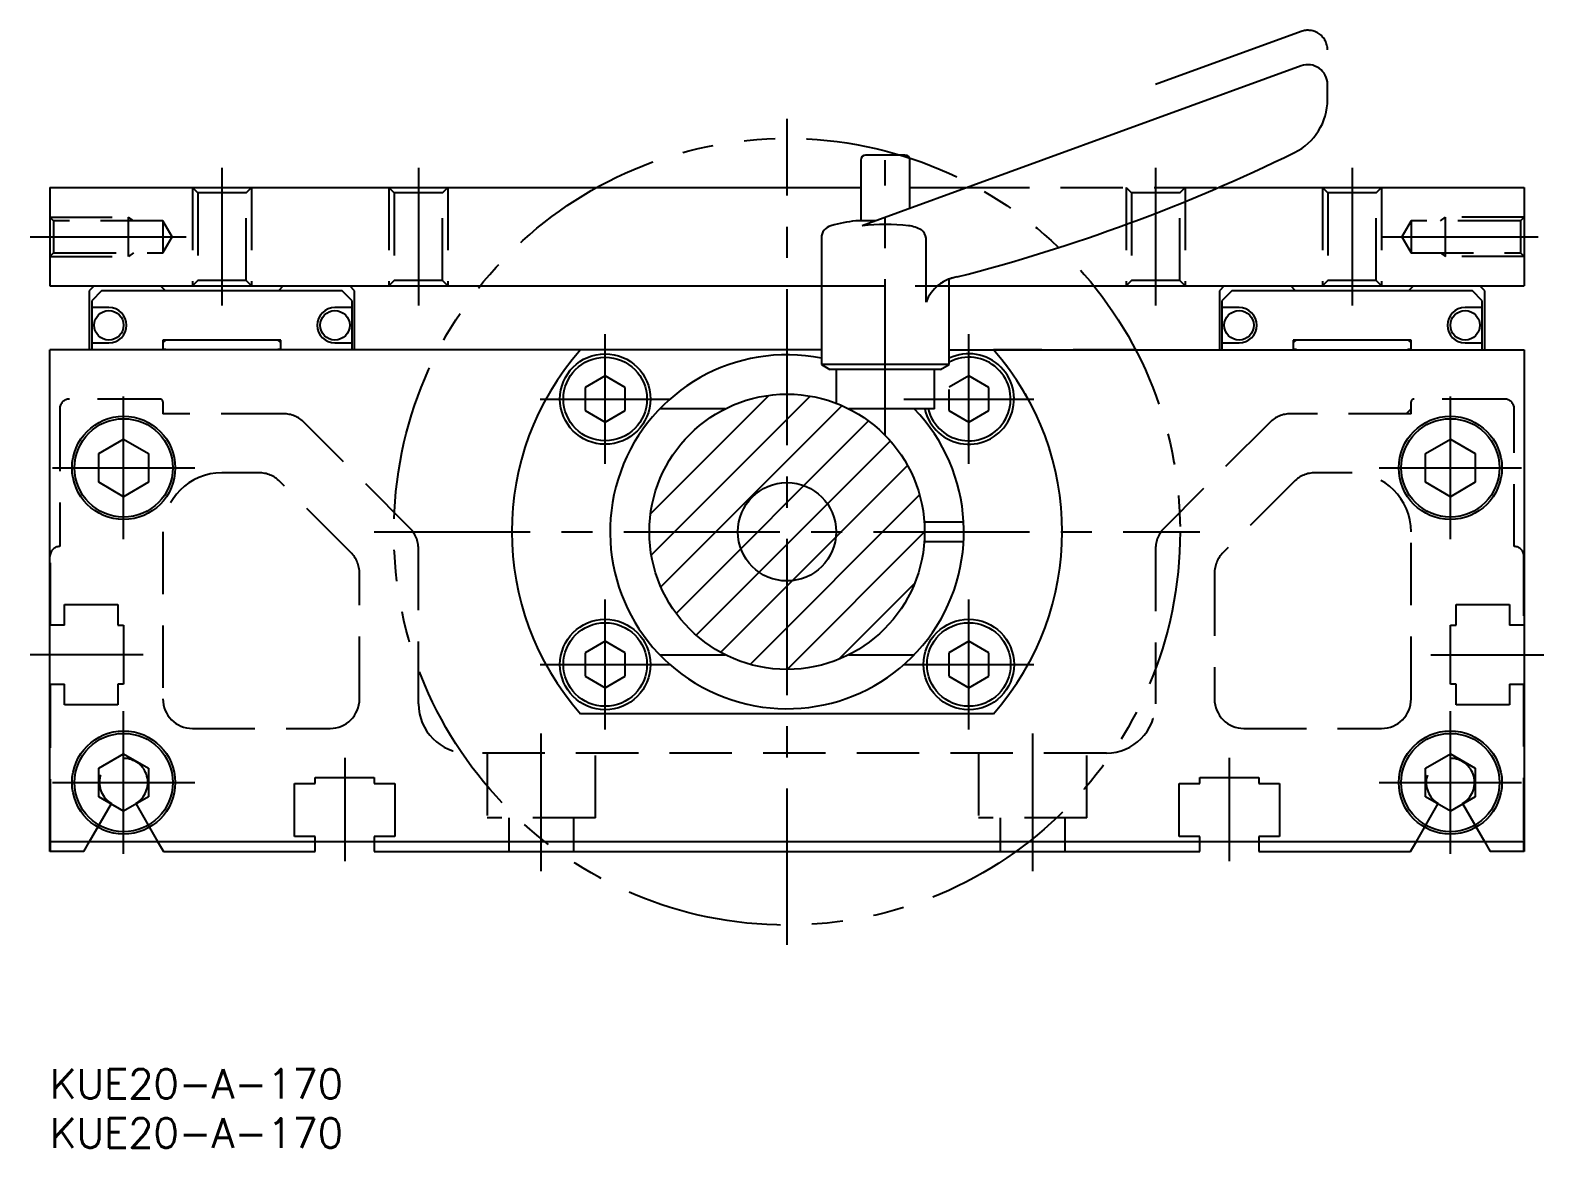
# Model space of a CAD drawing. Extents: x -2 to 528, y -8 to 325.
# Drawn here: x -2 to 152, y -8 to 105.6 of the extents above; entities that cross this region are included whole.
import ezdxf

# ---------------------------------------------------------------- set-up
doc = ezdxf.new("R2010")
doc.units = 0
doc.header["$LTSCALE"] = 0.5
for name, pattern in [('CENTER', [50.8, 31.75, -6.35, 6.35, -6.35]), ('DASHED', [19.05, 12.7, -6.35]), ('PHANTOM', [63.5, 31.75, -6.35, 6.35, -6.35, 6.35, -6.35])]:
    doc.linetypes.add(name, pattern=pattern)
for name, color, linetype in [('MSM_CENTER', 1, 'CENTER'), ('MSM_CONTINUOUS', 7, 'CONTINUOUS'), ('MSM_DASHED', 4, 'DASHED'), ('MSM_IMAGINARY', 6, 'PHANTOM'), ('MSM_NARROW', 5, 'CONTINUOUS'), ('MSM_PART_NUMBER', 7, 'CONTINUOUS')]:
    doc.layers.add(name, color=color, linetype=linetype)
doc.styles.get("Standard").update_dxf_attribs({"font": 'txt.shx', "height": 3, "bigfont": 'bigfont.shx'})

# ---------------------------------------------------------------- blocks, each defined once
blk = doc.blocks.new('*U8')
at = {"layer": 'MSM_PART_NUMBER'}
blk.add_text('KUE20-A-170', height=3, dxfattribs=at).set_placement((0, -3))
blk = doc.blocks.new('*U9')
at = {"layer": 'MSM_PART_NUMBER'}
blk.add_text('KUE20-A-170', height=3, dxfattribs=at).set_placement((0, -8))

msp = doc.modelspace()

# ---------------------------------------------------------------- linework, layer by layer
at = {"layer": 'MSM_CENTER'}
for p, q in [((75, 12.64), (75, 96.64)), ((85, 64.44), (85, 92.44)), ((17.5, 91.64), (17.5, 77.64)), ((37.5, 91.64), (37.5, 77.64)), ((112.5, 91.64), (112.5, 77.64)), ((132.5, 91.64), (132.5, 77.64)), ((-2, 84.64), (14.44, 84.64)), ((135.56, 84.64), (152, 84.64)), ((56.5, 61.54), (56.5, 74.74)), ((93.5, 61.54), (93.5, 74.74)), ((7.5, 53.89), (7.5, 68.39)), ((49.9, 68.14), (63.1, 68.14)), ((86.9, 68.14), (100.1, 68.14)), ((142.5, 53.89), (142.5, 68.39)), ((0.25, 61.14), (14.75, 61.14)), ((135.25, 61.14), (149.75, 61.14)), ((33, 54.64), (117, 54.64)), ((56.5, 34.54), (56.5, 47.74)), ((93.5, 34.54), (93.5, 47.74)), ((9.5, 42.14), (-2, 42.14)), ((140.5, 42.14), (152, 42.14)), ((49.9, 41.14), (63.1, 41.14)), ((86.9, 41.14), (100.1, 41.14)), ((7.5, 21.89), (7.5, 36.39)), ((142.5, 21.89), (142.5, 36.39)), ((50, 20.14), (50, 34.14)), ((100, 20.14), (100, 34.14)), ((30, 31.64), (30, 21.14)), ((120, 31.64), (120, 21.14)), ((0.25, 29.14), (14.75, 29.14)), ((135.25, 29.14), (149.75, 29.14))]:
    msp.add_line(p, q, dxfattribs=at)
at = {"layer": 'MSM_CONTINUOUS'}
for p, q in [((127.32, 102.02), (82.66, 85.77)), ((130, 98.59), (130, 100.14)), ((82.5, 92.44), (82.5, 86.26)), ((87, 92.94), (83, 92.94)), ((87.5, 87.53), (87.5, 92.44)), ((0, 89.64), (82.5, 89.64)), ((0, 89.64), (0, 79.64)), ((87.5, 89.64), (93.31, 89.64)), ((118.89, 89.64), (150, 89.64)), ((150, 89.64), (150, 79.64)), ((84.03, 86.26), (82, 86.26)), ((78.5, 84.51), (78.5, 71.64)), ((89.15, 78), (89.15, 84.51)), ((91.5, 71.64), (91.5, 80.34)), ((0, 79.64), (78.5, 79.64)), ((4.5, 79.64), (4, 79.14)), ((4, 79.14), (4, 73.14)), ((5.25, 79.14), (4.25, 78.14)), ((29.75, 79.14), (5.25, 79.14)), ((11.75, 79.14), (11.25, 79.64)), ((23.75, 79.64), (23.25, 79.14)), ((30.75, 78.14), (29.75, 79.14)), ((31, 79.14), (30.5, 79.64)), ((31, 73.14), (31, 79.14)), ((91.5, 79.64), (150, 79.64)), ((119.5, 79.64), (119, 79.14)), ((119, 79.14), (119, 73.14)), ((120.25, 79.14), (119.25, 78.14)), ((144.75, 79.14), (120.25, 79.14)), ((126.75, 79.14), (126.25, 79.64)), ((138.75, 79.64), (138.25, 79.14)), ((145.75, 78.14), (144.75, 79.14)), ((146, 79.14), (145.5, 79.64)), ((146, 73.14), (146, 79.14)), ((4.25, 78.14), (4.25, 73.14)), ((6, 77.44), (4.25, 77.44)), ((30.75, 77.44), (29, 77.44)), ((30.75, 73.14), (30.75, 78.14)), ((119.25, 78.14), (119.25, 73.14)), ((121, 77.44), (119.25, 77.44)), ((145.75, 77.44), (144, 77.44)), ((145.75, 73.14), (145.75, 78.14)), ((23.5, 74.14), (11.5, 74.14)), ((11.8, 74.14), (11.5, 73.84)), ((11.5, 74.14), (11.5, 73.19)), ((23.5, 73.84), (23.2, 74.14)), ((23.5, 73.19), (23.5, 74.14)), ((138.5, 74.14), (126.5, 74.14)), ((126.8, 74.14), (126.5, 73.84)), ((126.5, 74.14), (126.5, 73.19)), ((138.5, 73.84), (138.2, 74.14)), ((138.5, 73.19), (138.5, 74.14)), ((0, 22.14), (0, 73.14)), ((78.5, 73.14), (0, 73.14)), ((4.25, 73.84), (6, 73.84)), ((29, 73.84), (30.75, 73.84)), ((91.5, 73.14), (150, 73.14)), ((119.25, 73.84), (121, 73.84)), ((144, 73.84), (145.75, 73.84)), ((150, 73.14), (150, 22.14)), ((78.5, 71.64), (79.37, 71.14)), ((91.5, 71.64), (78.5, 71.64)), ((90.63, 71.14), (79.37, 71.14)), ((80, 71.14), (80, 67.72)), ((90, 67.14), (90, 71.14)), ((90.63, 71.14), (91.5, 71.64)), ((56.5, 70.5), (54.46, 69.32)), ((54.46, 69.32), (54.46, 66.96)), ((58.54, 69.32), (56.5, 70.5)), ((58.54, 66.96), (58.54, 69.32)), ((93.5, 70.5), (91.5, 69.34)), ((95.54, 69.32), (93.5, 70.5)), ((95.54, 66.96), (95.54, 69.32)), ((91.46, 69.12), (91.46, 66.96)), ((54.46, 66.96), (56.5, 65.78)), ((56.5, 65.78), (58.54, 66.96)), ((68.7, 67.14), (62.05, 67.14)), ((90, 67.14), (81.3, 67.14)), ((91.46, 66.96), (93.5, 65.78)), ((93.5, 65.78), (95.54, 66.96)), ((4.96, 62.61), (7.5, 64.07)), ((7.5, 64.07), (10.04, 62.61)), ((139.96, 62.61), (142.5, 64.07)), ((142.5, 64.07), (145.04, 62.61)), ((4.96, 59.67), (4.96, 62.61)), ((10.04, 62.61), (10.04, 59.67)), ((139.96, 59.67), (139.96, 62.61)), ((145.04, 62.61), (145.04, 59.67)), ((7.5, 58.21), (4.96, 59.67)), ((10.04, 59.67), (7.5, 58.21)), ((142.5, 58.21), (139.96, 59.67)), ((145.04, 59.67), (142.5, 58.21)), ((88.96, 55.64), (92.97, 55.64)), ((88.96, 53.64), (92.97, 53.64)), ((56.5, 43.5), (54.46, 42.32)), ((58.54, 42.32), (56.5, 43.5)), ((93.5, 43.5), (91.46, 42.32)), ((95.54, 42.32), (93.5, 43.5)), ((54.46, 42.32), (54.46, 39.96)), ((58.54, 39.96), (58.54, 42.32)), ((62.05, 42.14), (68.7, 42.14)), ((81.3, 42.14), (87.95, 42.14)), ((91.46, 42.32), (91.46, 39.96)), ((95.54, 39.96), (95.54, 42.32)), ((54.46, 39.96), (56.5, 38.78)), ((56.5, 38.78), (58.54, 39.96)), ((91.46, 39.96), (93.5, 38.78)), ((93.5, 38.78), (95.54, 39.96)), ((96.02, 36.14), (53.98, 36.14)), ((4.96, 30.61), (7.5, 32.07)), ((7.5, 32.07), (10.04, 30.61)), ((139.96, 30.61), (142.5, 32.07)), ((142.5, 32.07), (145.04, 30.61)), ((4.96, 27.67), (4.96, 30.61)), ((10.04, 30.61), (10.04, 27.67)), ((139.96, 27.67), (139.96, 30.61)), ((145.04, 30.61), (145.04, 27.67)), ((7.5, 26.21), (4.96, 27.67)), ((10.04, 27.67), (7.5, 26.21)), ((142.5, 26.21), (139.96, 27.67)), ((145.04, 27.67), (142.5, 26.21)), ((0, 23.14), (150, 23.14)), ((0.05, 22.14), (0.05, 23.14)), ((3.46, 22.14), (4.04, 23.14)), ((10.96, 23.14), (11.54, 22.14)), ((27, 22.14), (27, 23.14)), ((33, 23.14), (33, 22.14)), ((117, 22.14), (117, 23.14)), ((123, 23.14), (123, 22.14)), ((138.46, 22.14), (139.04, 23.14)), ((145.96, 23.14), (146.54, 22.14)), ((149.95, 23.14), (149.95, 22.14)), ((3.46, 22.14), (0, 22.14)), ((11.54, 22.14), (27, 22.14)), ((33, 22.14), (117, 22.14)), ((123, 22.14), (138.46, 22.14)), ((150, 22.14), (146.54, 22.14))]:
    msp.add_line(p, q, dxfattribs=at)
for centre, radius in [((6, 75.64), 1.5), ((29, 75.64), 1.5), ((121, 75.64), 1.5), ((144, 75.64), 1.5), ((56.5, 68.14), 4.6), ((56.5, 68.14), 4.25), ((75, 54.64), 14), ((7.5, 61.14), 5.25), ((142.5, 61.14), 5.25), ((7.5, 61.14), 5), ((142.5, 61.14), 5), ((75, 54.64), 5), ((56.5, 41.14), 4.6), ((56.5, 41.14), 4.25), ((93.5, 41.14), 4.6), ((93.5, 41.14), 4.25), ((7.5, 29.14), 5.25), ((7.5, 29.14), 5), ((142.5, 29.14), 5.25), ((142.5, 29.14), 5)]:
    msp.add_circle(centre, radius, dxfattribs=at)
for centre, radius, start, end in [((128, 100.14), 2, 0, 110.0021), ((124, 98.59), 6, 296.0636, 0), ((83, 92.44), 0.5, 90, 180), ((87, 92.44), 0.5, 0, 90), ((47.55, 254.9), 180, 284.4054, 296.0636), ((85, 64.5), 21.97, 97.8482, 104.5706), ((79.8, 84.51), 1.3, 104.5706, 180), ((85, 64.5), 21.39, 83.6788, 96.2682), ((87, 82.47), 3.31, 59.7939, 83.9142), ((87.99, 84.38), 1.17, 6.0919, 54.409), ((92.9, 76.6), 4, 98.1816, 159.5), ((6, 75.64), 1.8, 270, 90), ((29, 75.64), 1.8, 90, 270), ((121, 75.64), 1.8, 270, 90), ((144, 75.64), 1.8, 90, 270), ((11.5, 71.89), 1.3, 74.0576, 90), ((23.5, 71.89), 1.3, 90, 105.9424), ((75, 54.64), 28, 138.6456, 221.3544), ((75, 54.64), 18, 78.7877, 43.983), ((93.5, 68.14), 4.6, 192.5559, 115.7715), ((93.5, 68.14), 4.25, 193.609, 118.0725), ((75, 54.64), 28, 318.6456, 41.3544), ((126.5, 71.89), 1.3, 74.0576, 90), ((138.5, 71.89), 1.3, 90, 105.9424)]:
    msp.add_arc(centre, radius, start, end, dxfattribs=at)
at = {"layer": 'MSM_DASHED'}
for p, q in [((14.5, 89.64), (15.04, 89.1)), ((14.5, 89.64), (14.5, 79.64)), ((19.96, 89.1), (20.5, 89.64)), ((20.5, 89.64), (20.5, 79.64)), ((34.5, 89.64), (35.04, 89.1)), ((34.5, 89.64), (34.5, 79.64)), ((39.96, 89.1), (40.5, 89.64)), ((40.5, 89.64), (40.5, 79.64)), ((93.31, 89.64), (118.89, 89.64)), ((109.5, 89.64), (110.04, 89.1)), ((109.5, 89.64), (109.5, 79.64)), ((114.96, 89.1), (115.5, 89.64)), ((115.5, 89.64), (115.5, 79.64)), ((129.5, 89.64), (130.04, 89.1)), ((129.5, 89.64), (129.5, 79.64)), ((134.96, 89.1), (135.5, 89.64)), ((135.5, 89.64), (135.5, 79.64)), ((15.04, 89.1), (15.04, 80.18)), ((19.96, 89.1), (15.04, 89.1)), ((19.96, 80.18), (19.96, 89.1)), ((35.04, 89.1), (35.04, 80.18)), ((39.96, 89.1), (35.04, 89.1)), ((39.96, 80.18), (39.96, 89.1)), ((110.04, 89.1), (110.04, 80.18)), ((114.96, 89.1), (110.04, 89.1)), ((114.96, 80.18), (114.96, 89.1)), ((130.04, 89.1), (130.04, 80.18)), ((134.96, 89.1), (130.04, 89.1)), ((134.96, 80.18), (134.96, 89.1)), ((0.38, 86.26), (0, 86.64)), ((0, 86.64), (8, 86.64)), ((11.5, 86.26), (0.38, 86.26)), ((0.38, 86.26), (0.38, 83.02)), ((8, 82.64), (8, 86.64)), ((8.5, 86.26), (8, 86.64)), ((12.44, 84.64), (11.5, 86.26)), ((11.5, 86.26), (11.5, 83.02)), ((138.5, 86.26), (137.56, 84.64)), ((149.62, 86.26), (138.5, 86.26)), ((138.5, 86.26), (138.5, 83.02)), ((141.5, 86.26), (142, 86.64)), ((142, 82.64), (142, 86.64)), ((150, 86.64), (142, 86.64)), ((150, 86.64), (149.62, 86.26)), ((149.62, 86.26), (149.62, 83.02)), ((11.5, 83.02), (12.44, 84.64)), ((137.56, 84.64), (138.5, 83.02)), ((0, 82.64), (0.38, 83.02)), ((0, 82.64), (8, 82.64)), ((0.38, 83.02), (11.5, 83.02)), ((8.5, 83.02), (8, 82.64)), ((138.5, 83.02), (149.62, 83.02)), ((141.5, 83.02), (142, 82.64)), ((150, 82.64), (142, 82.64)), ((149.62, 83.02), (150, 82.64)), ((15.04, 80.18), (14.5, 79.64)), ((19.96, 80.18), (15.04, 80.18)), ((20.5, 79.64), (19.96, 80.18)), ((35.04, 80.18), (34.5, 79.64)), ((39.96, 80.18), (35.04, 80.18)), ((40.5, 79.64), (39.96, 80.18)), ((91.5, 78.51), (91.5, 80.34)), ((110.04, 80.18), (109.5, 79.64)), ((114.96, 80.18), (110.04, 80.18)), ((115.5, 79.64), (114.96, 80.18)), ((130.04, 80.18), (129.5, 79.64)), ((134.96, 80.18), (130.04, 80.18)), ((135.5, 79.64), (134.96, 80.18)), ((43.78, 79.64), (64.8, 79.64)), ((78.5, 79.64), (91.5, 79.64)), ((110.46, 73.14), (96.02, 73.14)), ((11.2, 68.14), (2, 68.14)), ((11.5, 67.84), (11.5, 66.64)), ((138.5, 66.64), (138.5, 67.84)), ((148, 68.14), (138.8, 68.14)), ((1, 67.14), (1, 53.14)), ((23.76, 66.64), (11.5, 66.64)), ((138.5, 66.64), (126.24, 66.64)), ((138.01, 66.64), (138.5, 67.13)), ((149, 53.14), (149, 67.14)), ((36.62, 55.02), (25.88, 65.76)), ((124.12, 65.76), (113.38, 55.02)), ((21.27, 60.64), (17.5, 60.64)), ((132.5, 60.64), (128.73, 60.64)), ((30.62, 52.53), (23.39, 59.76)), ((126.61, 59.76), (119.38, 52.53)), ((11.5, 54.64), (11.5, 37.64)), ((138.5, 37.64), (138.5, 54.64)), ((0.05, 45.14), (0.05, 52.45)), ((37.5, 37.14), (37.5, 52.9)), ((112.5, 52.9), (112.5, 37.14)), ((149.95, 52.45), (149.95, 45.14)), ((31.5, 37.64), (31.5, 50.41)), ((118.5, 50.41), (118.5, 37.64)), ((1.5, 47.24), (6.9, 47.24)), ((1.5, 45.14), (1.5, 47.24)), ((6.9, 47.24), (6.9, 45.14)), ((143.1, 47.24), (148.5, 47.24)), ((143.1, 45.14), (143.1, 47.24)), ((148.5, 47.24), (148.5, 45.14)), ((1.5, 45.14), (0, 45.14)), ((6.9, 45.14), (7.5, 45.14)), ((7.5, 45.14), (7.5, 39.14)), ((142.5, 45.14), (143.1, 45.14)), ((142.5, 39.14), (142.5, 45.14)), ((150, 45.14), (148.5, 45.14)), ((0, 39.14), (1.5, 39.14)), ((0.05, 23.14), (0.05, 39.14)), ((1.5, 37.04), (1.5, 39.14)), ((7.5, 39.14), (6.9, 39.14)), ((6.9, 39.14), (6.9, 37.04)), ((143.1, 39.14), (142.5, 39.14)), ((143.1, 37.04), (143.1, 39.14)), ((148.5, 39.14), (150, 39.14)), ((148.5, 39.14), (148.5, 37.04)), ((149.95, 39.14), (149.95, 23.14)), ((6.9, 37.04), (1.5, 37.04)), ((148.5, 37.04), (143.1, 37.04)), ((14.5, 34.64), (28.5, 34.64)), ((121.5, 34.64), (135.5, 34.64)), ((107.5, 32.14), (42.5, 32.14)), ((44.5, 32.14), (44.5, 25.54)), ((55.5, 25.54), (55.5, 32.14)), ((94.5, 32.14), (94.5, 25.54)), ((105.5, 25.54), (105.5, 32.14)), ((27, 29.04), (27, 29.64)), ((27, 29.64), (33, 29.64)), ((33, 29.64), (33, 29.04)), ((117, 29.64), (123, 29.64)), ((117, 29.04), (117, 29.64)), ((123, 29.64), (123, 29.04)), ((24.9, 29.04), (27, 29.04)), ((24.9, 23.64), (24.9, 29.04)), ((33, 29.04), (35.1, 29.04)), ((35.1, 29.04), (35.1, 23.64)), ((114.9, 29.04), (117, 29.04)), ((114.9, 23.64), (114.9, 29.04)), ((123, 29.04), (125.1, 29.04)), ((125.1, 29.04), (125.1, 23.64)), ((4.04, 23.14), (6.27, 27.01)), ((8.73, 27.01), (10.96, 23.14)), ((139.04, 23.14), (141.27, 27.01)), ((143.73, 27.01), (145.96, 23.14)), ((55.5, 25.54), (44.5, 25.54)), ((46.7, 25.54), (46.7, 22.14)), ((53.3, 22.14), (53.3, 25.54)), ((105.5, 25.54), (94.5, 25.54)), ((96.7, 25.54), (96.7, 22.14)), ((103.3, 22.14), (103.3, 25.54)), ((27, 23.64), (24.9, 23.64)), ((27, 23.14), (27, 23.64)), ((33, 23.64), (33, 23.14)), ((35.1, 23.64), (33, 23.64)), ((50.35, 23.14), (99.65, 23.14)), ((117, 23.64), (114.9, 23.64)), ((117, 23.14), (117, 23.64)), ((123, 23.64), (123, 23.14)), ((125.1, 23.64), (123, 23.64)), ((51.68, 22.14), (55.5, 22.14)), ((94.5, 22.14), (98.32, 22.14))]:
    msp.add_line(p, q, dxfattribs=at)
for centre, radius, start, end in [((92.9, 76.6), 4, 98.1816, 133.6237), ((75, 54.64), 28, 318.6456, 41.3544), ((2, 67.14), 1, 90, 180), ((11.2, 67.84), 0.3, 0, 90), ((138.8, 67.84), 0.3, 90, 180), ((148, 67.14), 1, 0, 90), ((23.76, 63.64), 3, 45, 90), ((126.24, 63.64), 3, 90, 135), ((17.5, 54.64), 6, 90, 180), ((21.27, 57.64), 3, 45, 90), ((128.73, 57.64), 3, 90, 135), ((132.5, 54.64), 6, 0, 90), ((34.5, 52.9), 3, 0, 45), ((115.5, 52.9), 3, 135, 180), ((1, 52.14), 1, 90, 180), ((28.5, 50.41), 3, 0, 45), ((121.5, 50.41), 3, 135, 180), ((149, 52.14), 1, 0, 90), ((14.5, 37.64), 3, 180, 270), ((28.5, 37.64), 3, 270, 0), ((42.5, 37.14), 5, 180, 270), ((107.5, 37.14), 5, 270, 0), ((121.5, 37.64), 3, 180, 270), ((135.5, 37.64), 3, 270, 0), ((7.5, 29.14), 2.46, 300, 240), ((142.5, 29.14), 2.46, 300, 240)]:
    msp.add_arc(centre, radius, start, end, dxfattribs=at)
at = {"layer": 'MSM_IMAGINARY'}
msp.add_line((127.32, 105.52), (112.5, 100.13), dxfattribs=at)
msp.add_circle((75, 54.64), 40, dxfattribs=at)
msp.add_arc((128, 103.64), 2, 0, 110.0021, dxfattribs=at)
at = {"layer": 'MSM_NARROW'}
for p, q in [((61.12, 56.46), (73.18, 68.52)), ((61.2, 52.29), (77.35, 68.44)), ((62.17, 49.03), (80.61, 67.47)), ((63.73, 46.34), (83.3, 65.91)), ((65.76, 44.12), (85.52, 63.88)), ((68.25, 42.37), (87.27, 61.39)), ((71.26, 41.15), (88.49, 58.38)), ((75, 40.64), (89, 54.64)), ((80.27, 41.67), (87.97, 49.37))]:
    msp.add_line(p, q, dxfattribs=at)

# ---------------------------------------------------------------- block references
at = {"layer": 'MSM_CONTINUOUS'}
for name in ['*U8', '*U9']:
    msp.add_blockref(name, (0, 0), dxfattribs=at)

doc.saveas('drawing.dxf')
